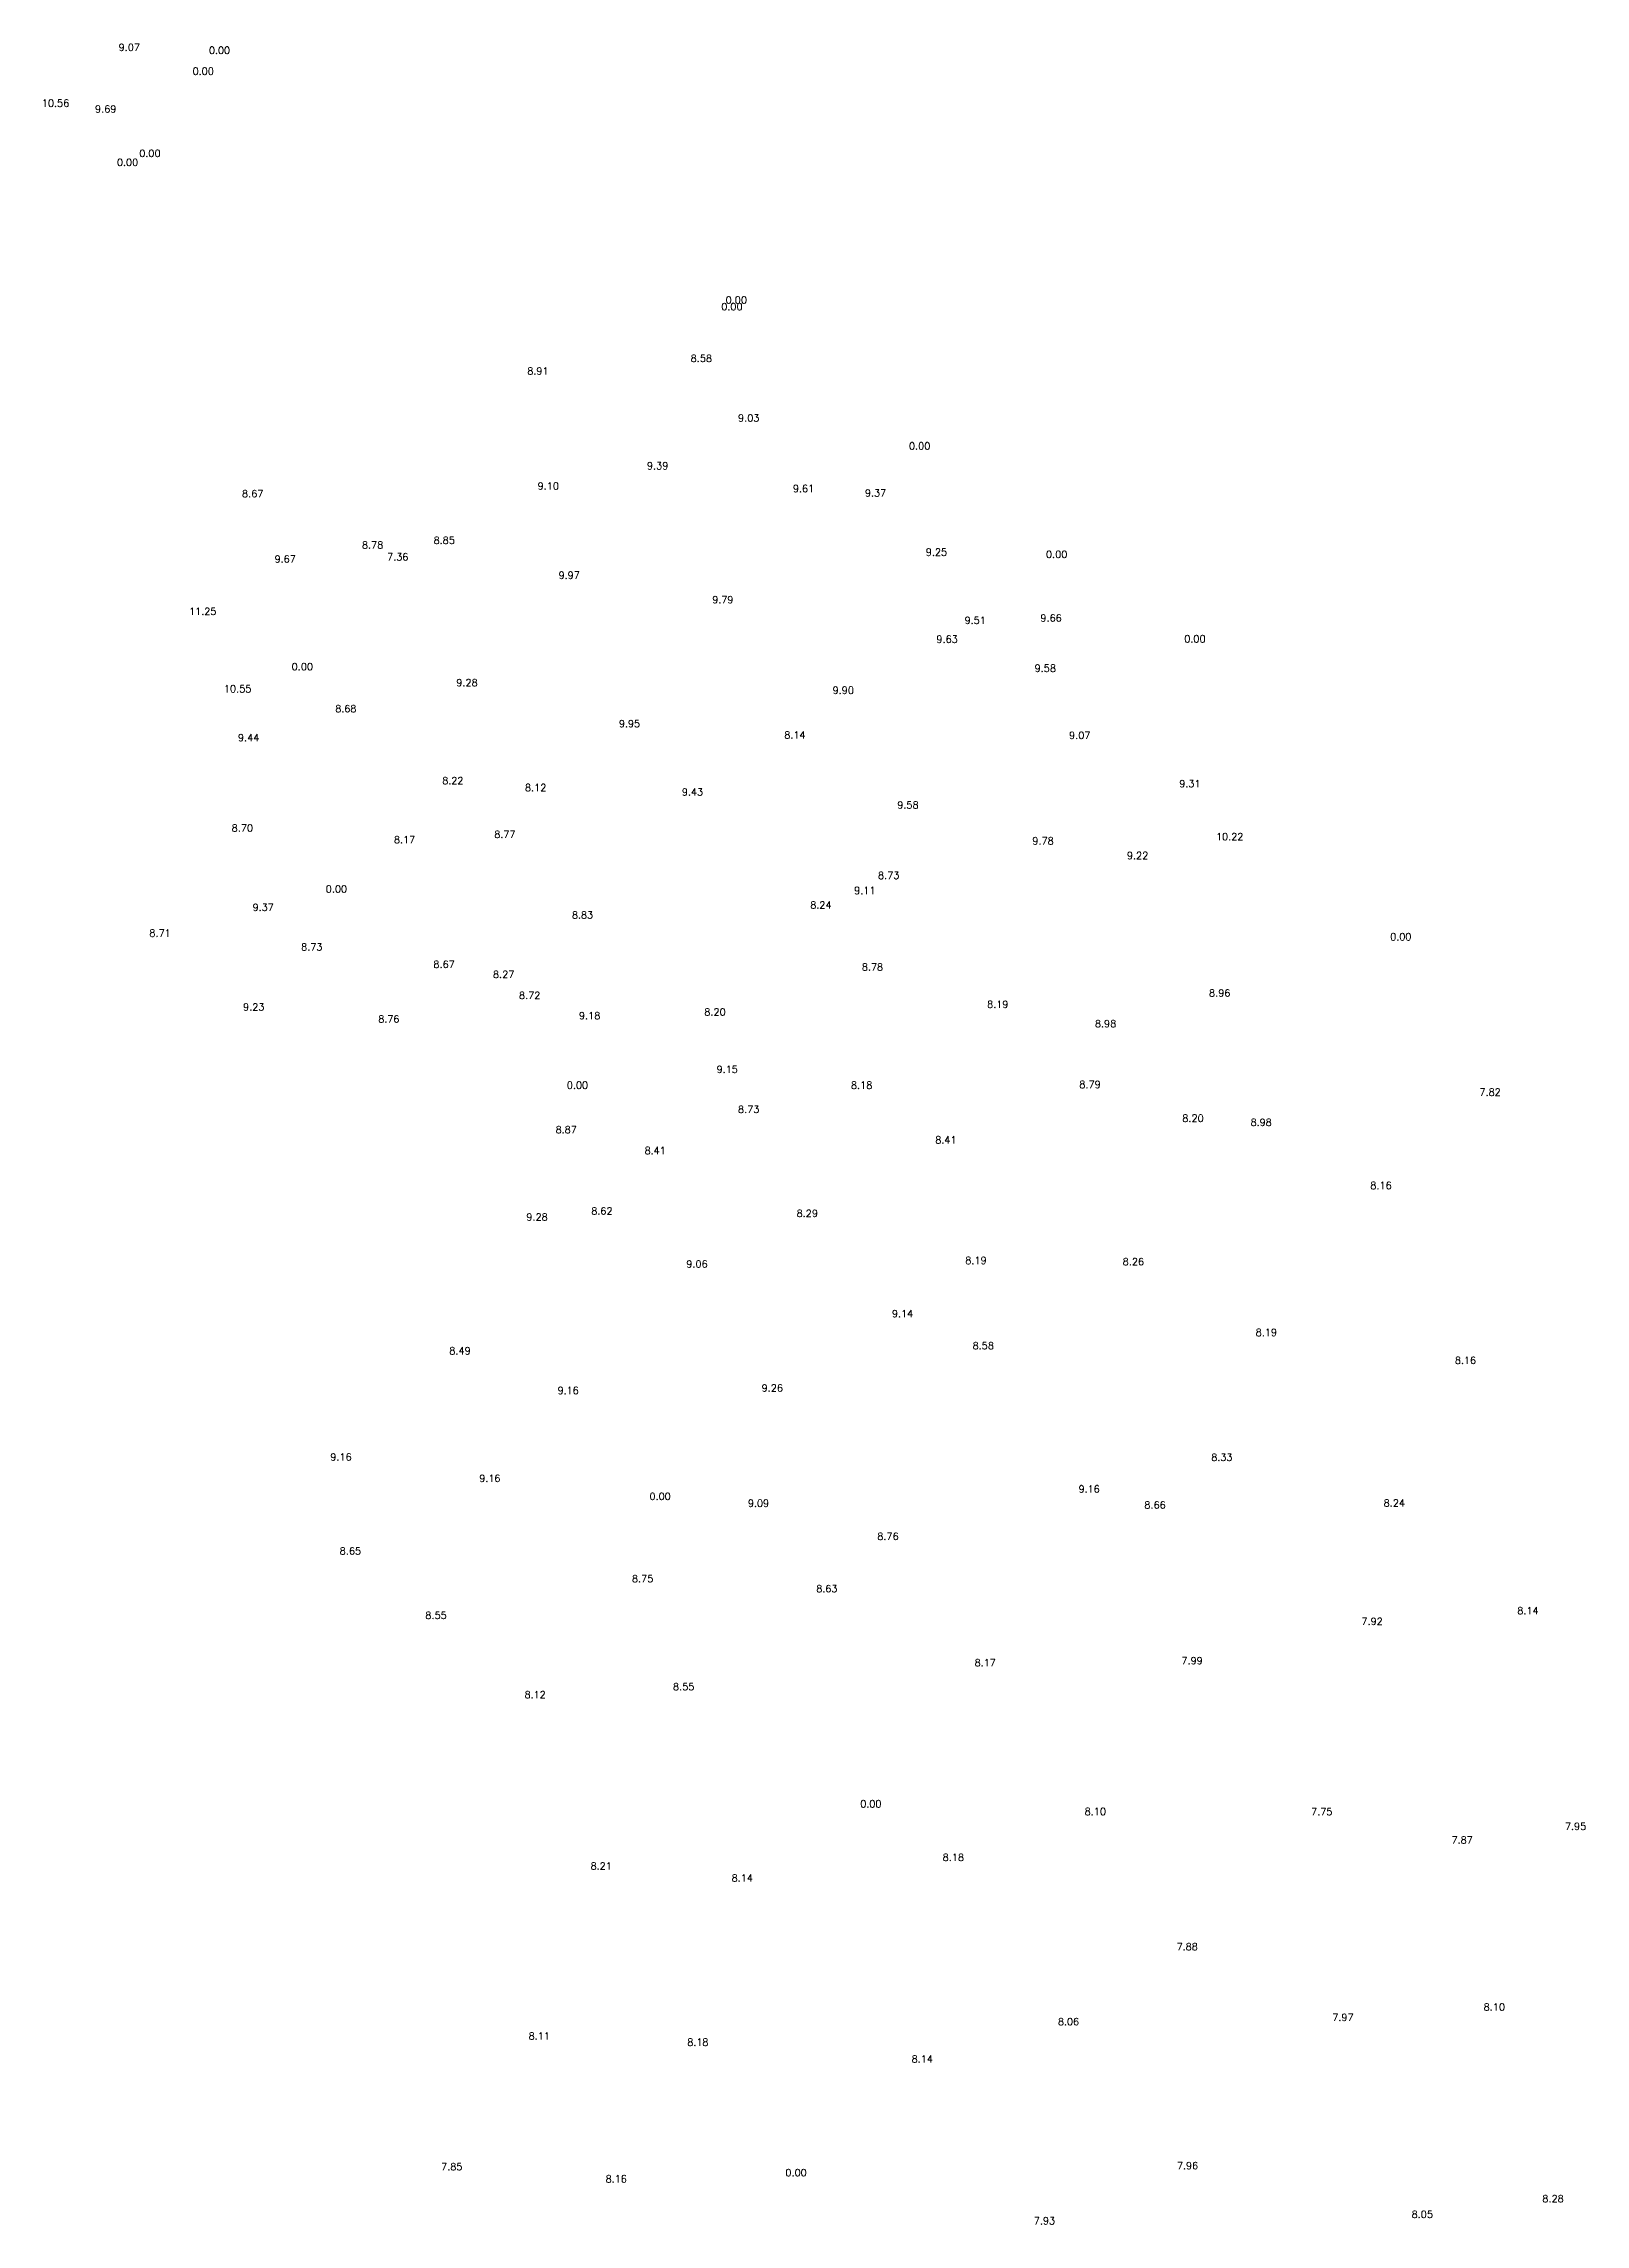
# Model space of a CAD drawing. Header units: inches. Extents: x 4891 to 6725, y 7597 to 10081.
# Drawn here: x 4891 to 5773, y 8834 to 10081 of the extents above; entities that cross this region are included whole.
import ezdxf
from ezdxf.enums import TextEntityAlignment as Align

# ---------------------------------------------------------------- set-up
doc = ezdxf.new("R2010")
doc.units = ezdxf.units.IN
doc.header["$MEASUREMENT"] = 0
doc.layers.add('SITUASI', color=7, linetype='Continuous')
doc.styles.add('L80', font='simplex.shx', dxfattribs={"height": 4.06})

msp = doc.modelspace()

# ---------------------------------------------------------------- texts
at = {"layer": 'SITUASI', "color": 3, "style": 'L80'}
for s, p in [('9.07', (4940.3, 10079.3, 9.1)), ('0.00', (4991.9, 10077.6)), ('0.00', (4982.6, 10065.6)), ('10.56', (4898.1, 10047.3, 10.6)), ('9.69', (4926.8, 10043.9, 9.7)), ('0.00', (4952.1, 10018.6)), ('0.00', (4939.3, 10013.4)), ('0.00', (5285.1, 9930.9)), ('0.00', (5287.6, 9934.7)), ('8.91', (5174.1, 9894, 8.9)), ('8.58', (5267.6, 9901.3, 8.6)), ('9.03', (5294.7, 9867.1, 9)), ('0.00', (5392.5, 9851.2)), ('9.39', (5242.6, 9839.8, 9.4)), ('8.67', (5010.9, 9823.9, 8.7)), ('9.10', (5180, 9828.2, 9.1)), ('9.61', (5326.1, 9826.8, 9.6)), ('9.37', (5367.3, 9824.2, 9.4)), ('8.78', (5079.5, 9794.5, 8.8)), ('8.85', (5120.5, 9797.1, 8.9)), ('9.67', (5029.5, 9786.5, 9.7)), ('7.36', (5093.9, 9787.7, 7.4)), ('9.25', (5402.1, 9790.4, 9.3)), ('0.00', (5470.9, 9789.2)), ('9.97', (5192, 9777.2, 10)), ('11.25', (4982.3, 9756.5, 11.2)), ('9.79', (5279.9, 9763.2, 9.8)), ('9.51', (5424.3, 9751.4, 9.5)), ('9.66', (5467.7, 9752.7, 9.7)), ('9.63', (5408.2, 9740.6, 9.6)), ('0.00', (5550, 9740.8)), ('0.00', (5039.3, 9724.9)), ('9.58', (5464.4, 9724, 9.6)), ('10.55', (5002.3, 9712.2, 10.6)), ('9.28', (5133.5, 9715.7, 9.3)), ('9.90', (5348.8, 9711.4, 9.9)), ('8.68', (5064.2, 9700.9, 8.7)), ('9.44', (5008.6, 9684.2, 9.4)), ('9.95', (5226.5, 9692.3, 9.9)), ('8.14', (5321.1, 9685.8, 8.1)), ('9.07', (5484.1, 9685.6, 9.1)), ('8.22', (5125.4, 9659.7, 8.2)), ('9.31', (5547.1, 9657.9, 9.3)), ('8.12', (5172.8, 9655.7, 8.1)), ('9.43', (5262.5, 9653.2, 9.4)), ('9.58', (5385.8, 9645.7, 9.6)), ('8.70', (5005, 9632.6, 8.7)), ('8.17', (5097.8, 9625.9, 8.2)), ('8.77', (5155.2, 9628.9, 8.8)), ('9.78', (5463.1, 9625.2, 9.8)), ('10.22', (5569.9, 9627.6, 10.2)), ('9.22', (5517.2, 9616.8, 9.2)), ('0.00', (5058.8, 9597.6)), ('9.11', (5361.1, 9596.8, 9.1)), ('8.73', (5374.8, 9605.4, 8.7)), ('9.37', (5016.9, 9587.1, 9.4)), ('8.83', (5199.6, 9582.8, 8.8)), ('8.24', (5336, 9588.5, 8.2)), ('8.71', (4957.9, 9572.4, 8.7)), ('0.00', (5667.8, 9570.3)), ('8.73', (5044.7, 9564.5, 8.7)), ('8.67', (5120.4, 9554.5, 8.7)), ('8.27', (5154.5, 9548.8, 8.3)), ('8.78', (5365.5, 9553, 8.8)), ('8.72', (5169.4, 9536.8, 8.7)), ('8.19', (5437.2, 9531.6, 8.2)), ('8.96', (5564.2, 9538.2, 9)), ('9.23', (5011.5, 9530.1, 9.2)), ('8.76', (5088.8, 9523.2, 8.8)), ('9.18', (5203.7, 9525.2, 9.2)), ('8.20', (5275.4, 9527.3, 8.2)), ('8.98', (5498.9, 9520.6, 9)), ('9.15', (5282.4, 9494.4, 9.2)), ('0.00', (5196.7, 9485.4)), ('8.18', (5359.3, 9485.4, 8.2)), ('8.79', (5490, 9485.8, 8.8)), ('8.73', (5294.7, 9471.6, 8.7)), ('7.82', (5718.9, 9481.4, 7.8)), ('8.87', (5190.3, 9460, 8.9)), ('8.20', (5548.9, 9466.5, 8.2)), ('8.98', (5587.9, 9464.2, 9)), ('8.41', (5241.2, 9448, 8.4)), ('8.41', (5407.5, 9454.1, 8.4)), ('8.16', (5656.5, 9428, 8.2)), ('9.28', (5173.6, 9409.9, 9.3)), ('8.62', (5210.7, 9413.4, 8.6)), ('8.29', (5328.2, 9412, 8.3)), ('9.06', (5265.1, 9383.1, 9.1)), ('8.19', (5424.7, 9385.1, 8.2)), ('8.26', (5514.8, 9384.4, 8.3)), ('9.14', (5382.7, 9354.6, 9.1)), ('8.49', (5129.5, 9333.4, 8.5)), ('8.58', (5428.9, 9336.4, 8.6)), ('8.19', (5590.9, 9343.9, 8.2)), ('8.16', (5704.8, 9327.9, 8.2)), ('9.16', (5191.4, 9310.7, 9.2)), ('9.26', (5308.2, 9312.1, 9.3)), ('9.16', (5061.4, 9272.6, 9.2)), ('8.33', (5565.4, 9272.4, 8.3)), ('9.16', (5146.6, 9260.4, 9.2)), ('0.00', (5244, 9250.2)), ('9.09', (5300.3, 9246.2, 9.1)), ('9.16', (5489.5, 9254.4, 9.2)), ('8.66', (5527.2, 9245.2, 8.7)), ('8.24', (5664.1, 9246.3, 8.2)), ('8.76', (5374.4, 9227.2, 8.8)), ('8.65', (5066.8, 9218.9, 8.7)), ('8.75', (5234, 9203, 8.8)), ('8.63', (5339.4, 9197.3, 8.6)), ('8.55', (5115.8, 9182, 8.5)), ('8.14', (5740.5, 9184.7, 8.1)), ('7.92', (5651.4, 9178.6, 7.9)), ('8.17', (5430, 9154.9, 8.2)), ('7.99', (5548.4, 9156.1, 8)), ('8.12', (5172.5, 9136.7, 8.1)), ('8.55', (5257.5, 9141.2, 8.5)), ('0.00', (5364.6, 9074.2)), ('8.10', (5493, 9069.8, 8.1)), ('7.75', (5622.6, 9069.7, 7.8)), ('7.95', (5767.8, 9061.3, 7.9)), ('7.87', (5702.9, 9053.5, 7.9)), ('8.21', (5210.3, 9038.6, 8.2)), ('8.18', (5411.8, 9043.6, 8.2)), ('8.14', (5291, 9031.7, 8.1)), ('7.88', (5545.6, 8992.4, 7.9)), ('8.10', (5721.3, 8957.9, 8.1)), ('8.06', (5477.7, 8949.6, 8.1)), ('7.97', (5634.7, 8952, 8)), ('8.11', (5174.9, 8941.3, 8.1)), ('8.18', (5265.6, 8937.8, 8.2)), ('8.14', (5394, 8928.2, 8.1)), ('7.85', (5124.8, 8866.6, 7.8)), ('8.16', (5218.9, 8859.6, 8.2)), ('0.00', (5321.8, 8863.2)), ('7.96', (5545.8, 8867.1, 8)), ('8.28', (5754.9, 8848.3, 8.3)), ('7.93', (5463.9, 8835.6, 7.9)), ('8.05', (5680.1, 8839.3, 8.1))]:
    msp.add_text(s, height=4.06, dxfattribs=at).set_placement(p, align=Align.MIDDLE_CENTER)

doc.saveas('drawing.dxf')
